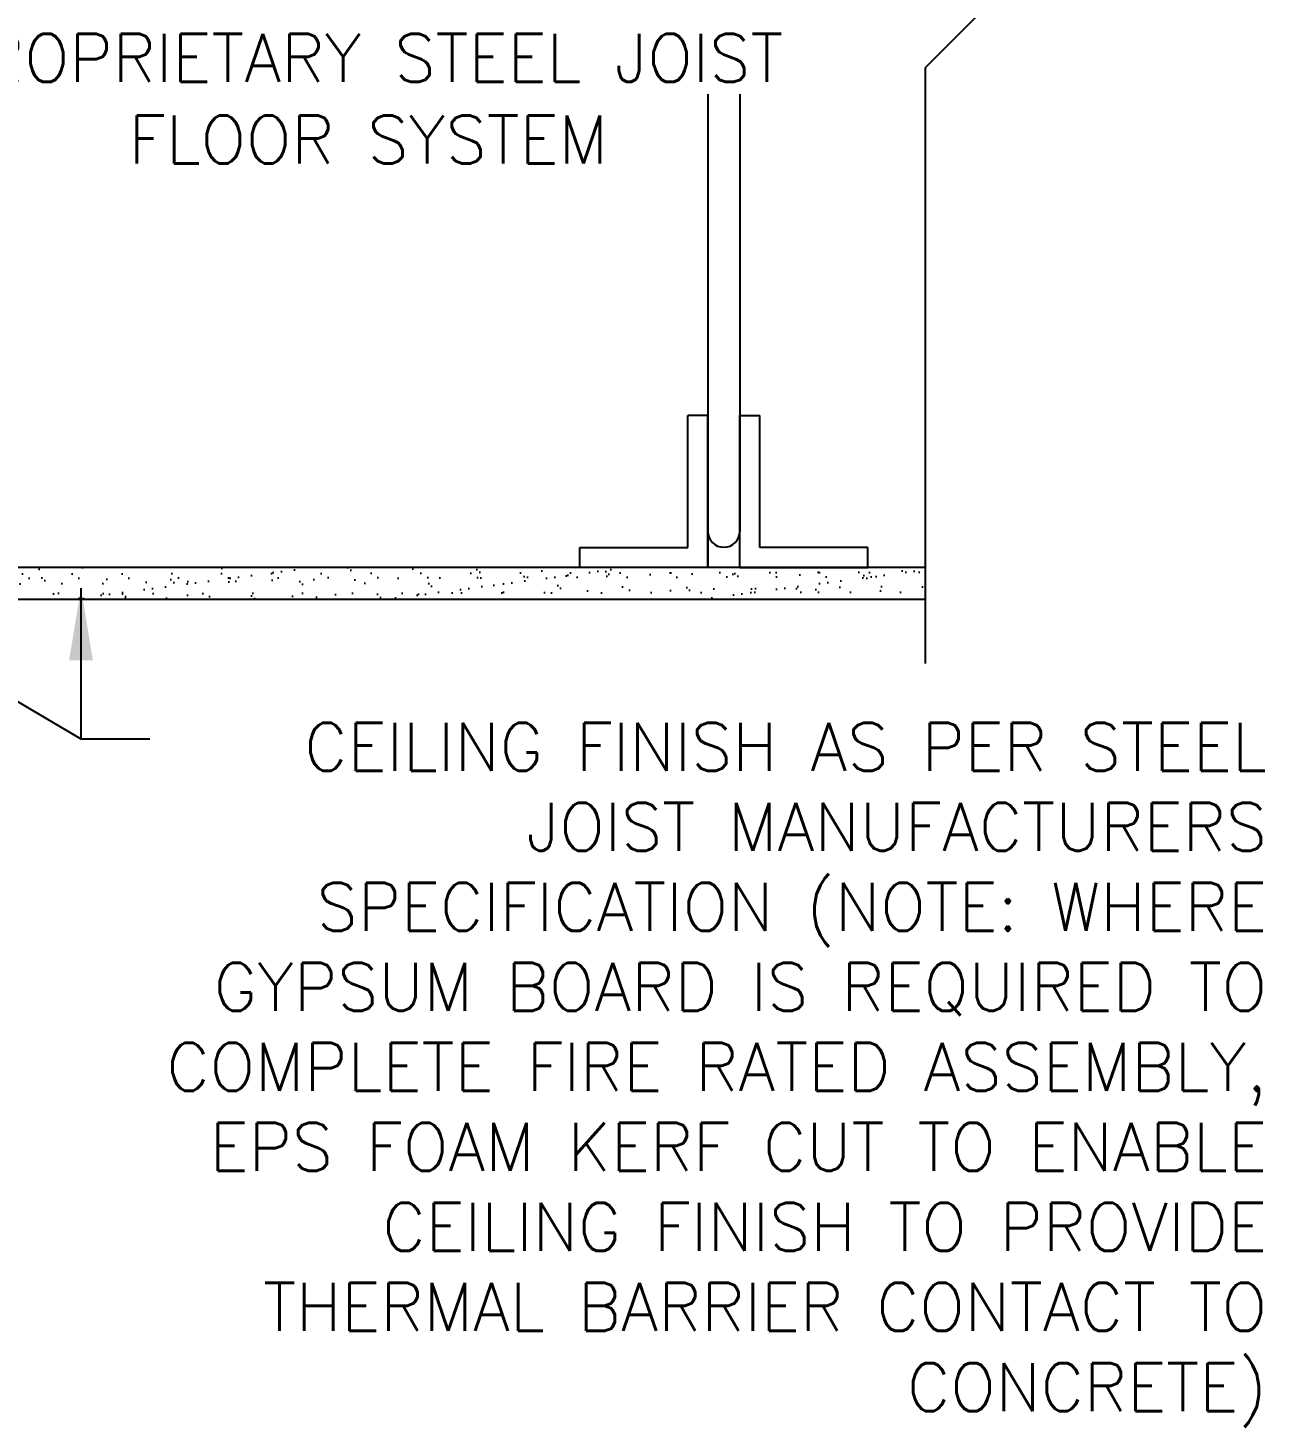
# Model space of a CAD drawing. Header units: inches. Extents: x 174.2 to 231.5, y 110.5 to 192.3.
# Drawn here: x 212.2 to 231.52, y 144.59 to 166.45 of the extents above; entities that cross this region are included whole.
import ezdxf
from ezdxf.enums import TextEntityAlignment as Align

# ---------------------------------------------------------------- set-up
doc = ezdxf.new("R2010")
doc.units = ezdxf.units.IN
doc.header["$LTSCALE"] = 0.5
doc.header["$MEASUREMENT"] = 0
for name, color, linetype in [('HATCH', 12, 'Continuous'), ('line25', 2, 'Continuous'), ('LINE9', 9, 'Continuous'), ('TEXT', 4, 'Continuous')]:
    doc.layers.add(name, color=color, linetype=linetype)
doc.styles.add('DIM', font='romans.shx', dxfattribs={"width": 0.7})
doc.styles.add('ROMANS', font='romans.shx', dxfattribs={"height": 0.75})
doc.dimstyles.new('ext_12', dxfattribs={"dimscale": 12, "dimtxt": 0.075, "dimasz": 0.09375, "dimexe": 0.09375, "dimexo": 0.0625, "dimgap": 0.0625, "dimtad": 1, "dimdec": 1, "dimzin": 2, "dimdsep": 46, "dimlunit": 4, "dimtxsty": 'DIM', "dimcen": 0.09, "dimdle": 0.09375, "dimclrt": 4, "dimadec": 0, "dimazin": 0, "dimtfac": 1, "dimtdec": 1, "dimtmove": 2, "dimatfit": 3, "dimfxl": 1, "dimfrac": 2, "dimtolj": 1, "dimtzin": 0, "dimarcsym": 0})

msp = doc.modelspace()

# ---------------------------------------------------------------- hatches: boundary and pattern name
at = {"layer": 'HATCH'}
h = msp.add_hatch(dxfattribs=at)
h.set_pattern_fill('AR-SAND', color=256, scale=0.25, style=0)
h.set_pattern_definition([(37.5, (145.1821, 64.46586), (-0.0157483, 0.481706), [0, -0.38, 0, -0.425, 0, -0.40625]), (7.5, (145.1821, 64.46586), (0.4424442, 0.7055365), [0, -0.205, 0, -0.3425, 0, -0.13125]), (327.5, (144.8746, 64.46586), (0.7785355, 0.0014148), [0, -0.125, 0, -0.45, 0, -0.5875]), (317.5, (144.8746, 64.46586), (0.7515317, 0.219419), [0, -0.0625, 0, -0.295, 0, -0.3375])])
h.paths.add_polyline_path([(226.212, 157.523), (226.212, 158.023), (207.504, 158.023), (207.504, 157.523)])

# ---------------------------------------------------------------- linework, layer by layer
at = {"layer": 'line25'}
for p, q in [((222.818, 165.418), (222.818, 158.585)), ((223.318, 165.418), (223.318, 158.585)), ((222.818, 160.398), (222.506, 160.398)), ((222.506, 158.335), (222.506, 160.398)), ((222.818, 160.398), (222.818, 158.023)), ((222.818, 158.023), (222.818, 160.398)), ((223.318, 160.398), (223.631, 160.398)), ((223.318, 158.023), (223.318, 160.398)), ((223.631, 158.335), (223.631, 160.398)), ((220.818, 158.023), (220.818, 158.335)), ((220.818, 158.335), (222.506, 158.335)), ((225.318, 158.335), (223.631, 158.335)), ((225.318, 158.023), (225.318, 158.335)), ((222.818, 158.023), (220.818, 158.023)), ((223.318, 158.023), (225.318, 158.023))]:
    msp.add_line(p, q, dxfattribs=at)
msp.add_arc((223.068, 158.587), 0.25, 180.4466, 359.5534, dxfattribs=at)
at = {"layer": 'LINE9'}
for p, q in [((227.212, 166.825), (226.212, 165.825)), ((226.212, 165.825), (226.212, 156.523)), ((226.212, 158.023), (207.004, 158.023)), ((226.212, 157.523), (207.004, 157.523))]:
    msp.add_line(p, q, dxfattribs=at)

# ---------------------------------------------------------------- texts
at = {"layer": 'TEXT', "style": 'ROMANS'}
for s, p in [('PROPRIETARY STEEL JOIST', (210.786, 165.981)), (' FLOOR SYSTEM ', (213.256, 164.707))]:
    msp.add_text(s, height=0.75, dxfattribs=at).set_placement(p, align=Align.MIDDLE_LEFT)
at = {"layer": 'TEXT', "insert": (231.556, 150.094), "char_height": 0.75, "width": 19.5775, "attachment_point": 6, "style": 'ROMANS'}
msp.add_mtext('CEILING FINISH AS PER STEEL JOIST MANUFACTURERS SPECIFICATION (NOTE: WHERE GYPSUM BOARD IS REQUIRED TO COMPLETE FIRE RATED ASSEMBLY, EPS FOAM KERF CUT TO ENABLE CEILING FINISH TO PROVIDE THERMAL BARRIER CONTACT TO CONCRETE)', dxfattribs=at)

# ---------------------------------------------------------------- leaders
at = {"layer": 'TEXT'}
for points in [[(213.024, 157.697), (213.024, 155.344), (214.102, 155.344)], [(209.319, 157.523), (213.024, 155.344), (214.102, 155.344)]]:
    msp.add_leader(points, dimstyle='ext_12', override={"dimgap": 0.0625, "dimtad": 0}, dxfattribs=at)

doc.saveas('drawing.dxf')
